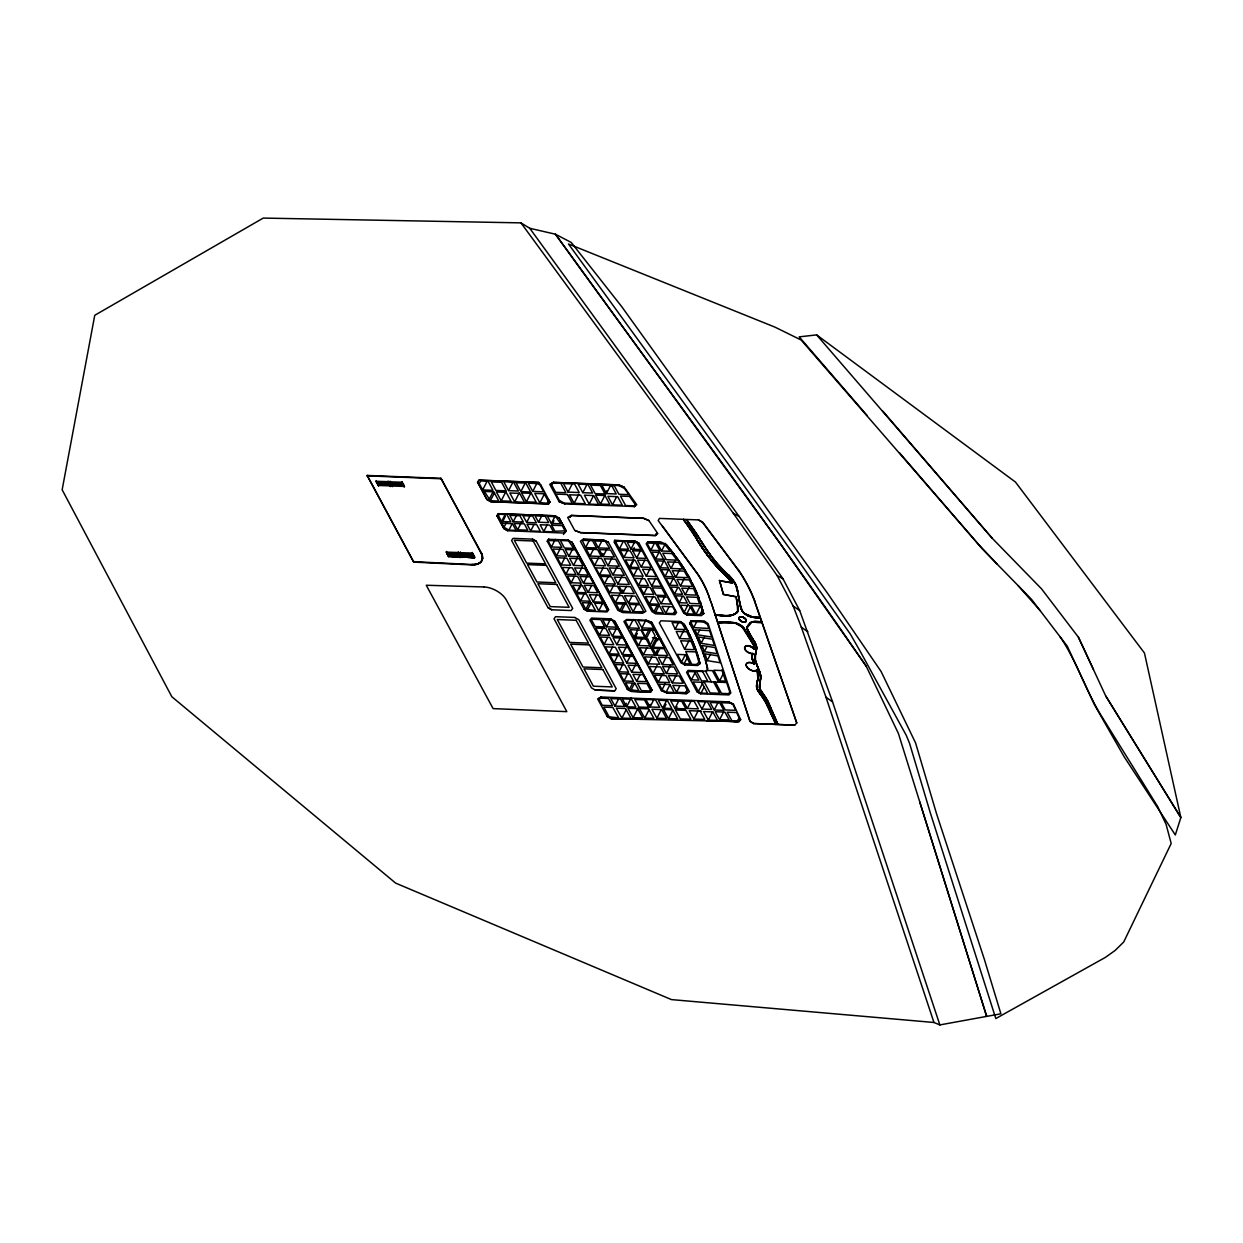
<?xml version="1.0" encoding="UTF-8"?>
<svg xmlns="http://www.w3.org/2000/svg" width="1243" height="1243" viewBox="0 0 1243 1243"><rect width="100%" height="100%" fill="white"/><g stroke="black" fill="none" stroke-linecap="round" stroke-linejoin="round"><path stroke-width="1.5" d="M756.552 686.447L757.935 678.787L757.049 670.241A6.277 3.543 27 0 1 749.311 669.356A6.277 3.543 27 0 1 746.655 663.467A6.277 3.543 27 0 1 754.268 664.042M756.645 685.219L756.661 687.643M752.87 661.167L752.714 660.484C756.692 669.029 749.949 656.724 752.87 653.461A5.795 3.263 27 0 1 745.536 650.027A5.795 3.263 27 0 1 747.027 645.676A5.795 3.263 27 0 1 754.439 648.924L754.315 649.157A5.795 3.263 27 0 0 746.919 645.894A5.795 3.263 27 0 0 745.427 650.244A5.795 3.263 27 0 0 752.761 653.694L752.45 654.657M738.093 610.189L738.14 608.946M737.954 607.143L737.891 611.214M752.093 657.547L752.233 656.304M759.551 685.421L759.784 683.914L759.442 687.208M755.356 661.556L755.542 653.896M756.599 647.836L756.319 650.151L756.583 646.391M754.423 648.023A12.523 7.054 27 0 0 754.128 646.298L753.973 645.568C756.272 652.715 750.228 644.216 746.546 645.956M754.843 657.376L754.812 659.194M760.654 678.025L760.794 676.285M756.552 685.934L756.754 684.551L757.236 689.585L765.377 701.27M738.031 610.701L738.233 609.396M482.533 558.464L482.129 554.689M758.277 676.876L758.385 676.223A22.032 12.414 27 0 0 758.214 673.939L757.111 670.117A6.277 3.543 27 0 1 749.358 669.247A6.277 3.543 27 0 1 746.717 663.358A6.277 3.543 27 0 1 754.315 663.933M756.583 648.38L756.365 649.934M777.776 724.234L769.029 704.191L760.405 690.58L759.535 685.157L760.716 677.901M614.399 542.569L614.632 540.41L635.375 541.218L639.151 543.409L676.58 612.504L675.027 614.601L655.605 613.84L651.891 611.54L614.462 542.445L614.632 540.41M750.803 640.052L746.592 633.107A74.316 41.874 27 0 1 745.582 631.226C742.708 622.929 732.811 621.842 725.244 622.09A53.48 30.143 27 0 0 719.324 622.37L717.662 622.79L735.343 622.992L741.465 625.99L753.693 645.133L754.315 649.157L754.408 646.702M746.965 627.513L747.944 631.211M754.361 648.862L754.47 647.914A12.523 7.054 27 0 0 754.19 646.189M756.599 648.66L756.132 651.208M752.124 656.537L752.357 655.341M758.339 676.767L757.888 679.004M754.812 657.298L755.06 656.009M760.436 679.859L760.747 676.798A26.849 15.134 27 0 0 760.483 674.514L754.781 658.852L756.536 647.51C755.604 639.896 747.059 634.551 747.121 627.016M760.39 680.123L760.7 678.569M759.675 684.147L759.799 683.37M760.25 680.931L760.452 680.014M758.121 677.932L758.432 674.98M759.846 683.091L760.312 680.667M756.288 650.571L755.635 653.29M757.127 682.407L756.645 684.769L757.173 682.05M756.894 683.23L757.375 681.35M755.014 655.9L755.822 652.839M756.288 650.742L755.247 654.859M482.346 559.334L482.517 558.558M752.248 655.574L752.87 653.461M757.127 682.158L757.624 680.294M757.375 681.086L758.261 677.295L757.251 681.63M747.214 626.829L746.857 628.057L751.999 621.857C773.705 624.887 754.097 618.299 749.933 623.302M755.169 655.154L755.433 654.129M752.512 654.533L752.233 655.651A23.555 13.269 27 0 0 752.466 660.002M755.837 652.653L755.511 653.818M752.466 654.595L752.761 653.694M737.783 611.447L737.037 612.504L738.14 610.484M737.658 611.68L737.27 603.694M747.059 627.14L747.944 625.649M471.812 564.912L472.014 564.508A18.567 10.457 27 0 0 481.212 552.591L481.01 552.98A18.567 10.457 27 0 1 471.812 564.912L413.717 562.1L367.182 475.463L440.97 478.337L481.678 553.555M375.883 481.29L388.438 481.694M376.225 481.911L376.241 480.606M376.458 482.331L388.997 482.75M376.784 482.968L376.8 481.647M377.017 483.387L389.572 483.791M377.359 484.009L377.359 482.704M377.592 484.428L390.131 484.832M377.919 485.05L377.934 483.745M378.152 485.469L390.706 485.889M378.493 486.106L378.493 484.786M388.096 481.072L388.08 482.377M388.655 482.113L388.655 483.434M389.23 483.154L389.214 484.475M389.758 481.833L402.312 482.237M390.1 482.455L390.116 481.15M389.789 484.211L389.789 485.516M390.333 482.874L402.872 483.278M390.675 483.511L390.675 482.191M390.364 485.252L390.349 486.572M390.892 483.931L403.447 484.335M391.234 484.552L391.25 483.247M391.467 484.972L404.006 485.376M391.809 485.593L391.809 484.288M392.027 486.013L404.581 486.417M392.368 486.65L392.384 485.329M401.971 481.616L401.971 482.921M402.546 482.657L402.53 483.962M403.105 483.698L403.105 485.019M403.68 484.754L403.664 486.06M404.239 485.795L404.239 487.101M481.01 552.98L440.97 478.337M413.717 562.1L367.182 475.463M548.443 503.974L549.996 501.877L548.443 503.974L490.705 501.721L486.945 499.531L477.576 482.222L479.13 480.124L538.841 482.455L540.565 484.692M477.576 482.222L479.13 480.124M446.144 552.125L458.683 552.529M446.486 552.762L446.486 551.441M446.703 553.182L459.257 553.586M447.045 553.803L447.06 552.498M447.278 554.223L459.475 554.005L459.475 555.31L447.278 554.223L459.475 555.31M447.604 554.844L447.62 553.539M447.837 555.264L460.05 555.046L460.034 556.351L447.837 555.264L460.034 556.351M448.179 555.901L448.179 554.58M448.412 556.32L460.609 556.087L460.609 557.408L448.412 556.32L460.609 557.408M482.688 489.928L479.13 483.387L481.088 480.808L487.955 481.072L492.974 490.332L482.688 489.928L486.743 481.958M448.739 556.942L448.754 555.637M458.341 551.908L458.341 553.213M458.916 552.949L458.9 554.269M486.945 499.531L477.623 482.113M460.019 552.669L472.573 553.073M460.361 553.306L460.361 551.985M460.578 553.71L473.132 554.129M460.92 554.347L460.935 553.026M461.153 554.766L473.365 554.549L473.35 555.854L461.153 554.766L473.35 555.854M488.919 499.888L492.989 491.917L494.465 492.772L490.395 500.743L484.35 491.436L493.782 491.808L498.8 501.084L490.395 500.743M461.495 555.388L461.495 554.083M461.712 555.807L473.925 555.59L473.925 556.895L461.712 555.807L473.925 556.895M462.054 556.444L462.07 555.124M462.287 556.848L474.5 556.631L474.484 557.952L462.287 556.848L474.484 557.952M462.629 557.486L462.629 556.165M472.231 552.451L472.216 553.756M472.791 553.492L472.791 554.813M501.193 500.867L496.361 491.964L506.181 492.337L511.013 501.255L501.193 500.867L505.823 491.762M508.573 490.643L503.757 481.74L513.577 482.113L518.393 491.032L508.573 490.643L513.219 481.538M507.703 530.73L503.881 528.648L496.92 515.565L503.943 528.539L507.703 530.73L564.633 533.076L566.186 530.963L559.164 518.005L566.186 530.963M555.403 515.814L498.365 513.701L555.403 515.814L559.117 518.113M501.566 521.501L498.412 515.674L499.484 514.276L506.895 514.555L510.842 521.858L501.566 521.501L505.435 513.903M501.83 523.256L512.427 523.66L516.078 530.404L508.915 530.124L504.021 527.265L501.83 523.256L505.311 516.42M514.68 501.892L509.848 492.989L519.667 493.362L524.499 502.281L514.68 501.892L519.31 492.787M520.848 491.622L516.016 482.704L525.836 483.092L530.668 492.01L520.848 491.622L524.903 483.651M504.021 527.265L506.631 522.153M508.915 530.124L512.396 523.287M513.25 521.703L509.801 515.348L519.947 515.736L523.396 522.107L513.25 521.703L516.731 514.882M526.395 501.861L521.563 492.943L531.382 493.331L536.199 502.234L526.395 501.861L531.025 492.741M532.765 491.42L528.306 483.185L537.427 483.543L540.099 485.096L543.75 491.84L532.765 491.42L536.821 483.449M538.841 482.455L479.068 480.233M517.632 529.798L514.182 523.427L524.328 523.831L527.778 530.186L517.632 529.798L521.501 522.2M526.675 522.433L523.008 515.69L532.688 516.063L536.339 522.806L526.675 522.433L530.155 515.596M539.882 502.871L534.754 493.409L544.185 493.782L548.505 501.768L547.448 503.166L539.882 502.871L544.512 493.766M553.29 482.331L551.799 484.319L553.29 482.331L618.874 484.894L624.266 487.24L636.758 504.705L634.287 506.631L635.499 504.534L634.287 506.631M530.699 530.979L527.048 524.235L536.712 524.608L540.363 531.351L530.699 530.979L533.946 524.593M547.448 503.166L548.986 500.137M538.514 522.215L535.08 515.861L545.211 516.249L548.66 522.619L538.514 522.215L542.383 514.633M532.501 539.229L536.323 541.311L572.697 608.433L571.143 610.546L551.721 609.785L547.945 607.594L511.572 540.456L513.126 538.359L532.548 539.12L536.323 541.311M543.766 531.491L540.115 524.748L549.779 525.121L553.43 531.864L543.766 531.491L547.246 524.655M551.364 523.443L547.526 516.342L555.776 516.668L560.655 523.8L551.364 523.443L554.844 516.606M568.051 492.104L563.436 483.574L574.577 484.009L579.191 492.539L568.051 492.104L572.401 483.558M551.643 525.199L562.224 525.618L565.068 530.854L554.922 531.258L551.643 525.199L553.958 520.646M547.246 541.202L548.738 539.213L547.246 541.202L583.853 608.992L587.628 611.183L607.05 611.944L608.604 609.847L571.935 542.166L608.604 609.847M551.426 546.967L548.365 541.311L548.955 540.534L558.418 540.907L561.914 547.371L551.426 546.967L555.295 539.369M574.142 503.322L569.512 494.792L580.652 495.227L585.282 503.757L574.142 503.322L578.787 494.217M571.174 515.519L569.729 517.399L571.221 515.41L643.641 518.238L648.955 520.599L657.842 533.667L655.31 535.593L580.465 532.672L574.717 530.404L567.694 517.43L571.174 515.519L643.594 518.362L648.955 520.599M582.796 492.679L578.181 484.149L588.001 484.521L592.616 493.051L582.796 492.679L587.442 483.558M563.483 534.443L565.037 531.398M556.584 555.776L552.917 549.018L562.955 549.406L566.622 556.18L556.584 555.776L560.453 548.194M568.113 540.084L571.873 542.274M589.213 504.114L584.381 495.196L593.734 495.569L598.567 504.472L589.213 504.114L593.284 496.143M561.168 564.928L557.284 557.781L566.855 558.154L570.723 565.301L561.168 564.928L564.648 558.091M568.937 556.274L565.254 549.499L575.307 549.888L578.974 556.662L568.937 556.274L572.805 548.676M605.015 494.015L600.385 485.485L590.565 485.096L595.195 493.642L605.015 494.015L606.631 490.83M600.462 504.052L595.63 495.149L604.968 495.506L609.8 504.425L600.462 504.052L604.813 495.506M547.945 607.594L551.721 609.785M608.448 542.212L603.368 539.975L583.231 539.291L603.306 540.084L608.386 542.321L645.894 611.292L642.351 613.327M606.413 493.595L601.798 485.065L611.618 485.454L616.233 493.984L606.413 493.595L610.484 485.625L613.747 485.749M565.953 574.204L562.271 567.429L572.308 567.833L575.991 574.608L565.953 574.204L569.434 567.383M573.505 565.41L569.636 558.262L579.191 558.635L583.076 565.783L573.505 565.41L577.374 557.827M585.624 547.588L582.221 540.285L592.538 540.689L596.516 548.023L585.624 547.588L589.493 539.99M571.19 582.734L567.523 575.96L577.56 576.348L581.227 583.122L571.19 582.734L574.282 576.659M612.504 504.829L607.874 496.299L617.693 496.672L622.323 505.217L612.504 504.829L616.559 496.858M578.29 574.686L574.623 567.927L584.661 568.315L588.327 575.089L578.29 574.686L582.159 567.103M602.902 553.461L601.348 556.507L589.99 556.056L593.859 548.458M598.318 547.899L594.558 540.938L605.357 541.358L609.676 548.334L598.318 547.899L602.389 539.913M576.659 592.414L572.774 585.251L582.346 585.624L586.214 592.787L576.659 592.414L580.714 584.443M579.083 589.151L581.398 584.598M583.526 583.216L579.86 576.441L589.897 576.83L593.579 583.604L583.526 583.216L587.395 575.618M594.667 565.379L590.705 558.045L601.581 558.48L605.559 565.798L594.667 565.379L598.536 557.781M580.636 600.866L576.752 593.703L586.323 594.076L590.192 601.239L580.636 600.866L584.505 593.268M603.026 556.569L599.25 549.608L610.608 550.059L614.384 557.004L603.026 556.569L607.081 548.598M574.95 617.569L578.772 619.651L616.202 688.731L614.648 690.828L595.226 690.067L591.466 687.876L554.021 618.796L555.574 616.683L574.996 617.445M588.11 592.367L584.241 585.204L593.797 585.577L597.681 592.74L588.11 592.367L591.59 585.531M599.546 574.841L595.785 567.88L607.143 568.331L610.903 575.276L599.546 574.841L603.414 567.243M583.853 608.992L587.628 611.183M585.841 609.35L582.206 602.669L591.388 603.026L595.459 610.531L585.841 609.35L589.71 601.767M607.982 565.72L604.222 558.775L615.58 559.21L619.34 566.171L607.982 565.72L611.851 558.123M587.317 610.22L591.186 602.622M619.418 548.955L615.953 542.554L617.01 541.156L624.328 541.435L628.601 549.313L619.418 548.955L622.898 542.119M593.253 601.845L589.384 594.698L598.94 595.071L602.824 602.218L593.253 601.845L596.733 595.009M604.595 583.697L600.618 576.364L611.509 576.799L615.471 584.117L604.595 583.697L608.464 576.099M612.954 574.887L609.179 567.927L620.537 568.377L624.312 575.323L612.954 574.887L617.01 566.917M623.986 557.377L620.226 550.431L630.263 550.82L634.023 557.781L623.986 557.377L628.057 549.406M598.738 610.857L594.558 603.15L603.741 603.508L607.112 609.738L606.04 611.136L598.738 610.857L603.383 601.752M630.993 549.173L627.233 542.212L636.711 542.585L641.046 549.561L630.993 549.173L634.862 541.575M622.836 589.943L621.205 593.129L609.847 592.693L613.918 584.723M632.687 550.727L642.258 551.1L646.22 558.433L636.665 558.06L632.687 550.727L634.241 547.697M617.911 584.039L614.151 577.094L625.509 577.529L629.269 584.49L617.911 584.039L621.78 576.441M634.008 541.28L639.151 543.409M629.548 567.243L625.571 559.909L635.142 560.282L639.12 567.616L629.548 567.243L633.619 559.272M629.657 568.533L639.213 568.906L643.19 576.239L633.619 575.866L629.657 568.533L633.526 560.95M636.665 558.06L640.533 550.463M615.409 602.544L611.432 595.211L622.323 595.646L626.286 602.964L615.409 602.544L619.76 593.999M599.514 635.018L595.754 628.072L605.792 628.461L609.567 635.406L599.514 635.018L603.88 626.472M661.711 542.368L647.681 541.808C654.3 542.709 664.042 540.021 668.112 546.936M622.867 593.206L619.107 586.245L630.465 586.696L634.241 593.641L622.867 593.206L626.363 586.37M606.537 626.798L602.762 619.853L612.24 620.226L616.575 627.202L606.537 626.798L610.391 619.216M610.857 618.967L614.617 621.158L652.062 690.253L614.679 621.049M633.619 575.866L637.488 568.269M655.372 535.484L656.584 533.496L655.372 535.484L580.512 532.563L574.717 530.404M641.295 567.026L637.535 560.08L647.572 560.469L651.332 567.414L641.295 567.026L644.775 560.189M619.822 610.686L616.093 603.818L626.596 604.222L630.76 611.913L619.822 610.686L623.691 603.088M650.85 550.245L647.354 543.812L647.945 543.036L655.869 543.346L659.8 550.602L650.85 550.245L654.331 543.409M604.191 644.34L600.229 637.006L609.785 637.379L613.762 644.713L604.191 644.34L607.672 637.504M621.298 611.54L625.167 603.943M628.461 603.057L624.483 595.723L635.375 596.143L639.337 603.476L628.461 603.057L631.941 596.22M612.457 636.198L608.495 628.865L618.051 629.238L622.028 636.571L612.457 636.198L616.326 628.601M638.498 585.329L634.738 578.368L644.775 578.756L648.551 585.717L638.498 585.329L642.367 577.731M646.267 576.177L642.491 569.232L652.544 569.62L656.304 576.581L646.267 576.177L650.136 568.595M655.589 558.993L651.845 552.078L659.878 552.389L663.622 559.303L655.589 558.993L659.94 550.447M609.07 653.802L605.31 646.842L615.347 647.246L619.107 654.191L609.07 653.802L612.55 646.966M661.571 550.975L657.485 543.409L664.477 544.154L670.35 551.317L661.571 550.975L665.44 543.377M672.696 552.653L666.155 544.403M633.153 611.711L629.176 604.378L640.067 604.797L643.796 611.68L633.153 611.711L637.022 604.114M616.823 644.666L613.063 637.706L623.1 638.094L626.876 645.055L616.823 644.666L620.692 637.069M643.843 594.014L640.083 587.069L650.12 587.457L653.88 594.418L643.843 594.014L647.09 587.644M595.226 690.067L614.648 690.828M628.942 627.917L625.478 621.516L626.534 620.117L635.157 620.443L639.43 628.337L628.942 627.917L633.293 619.371M660.328 567.74L656.568 560.826L664.617 561.137L668.361 568.051L660.328 567.74L664.679 559.195M651.829 586.043L647.852 578.71L657.423 579.083L661.385 586.416L651.829 586.043L655.698 578.446M614.12 662.659L610.142 655.325L619.713 655.698L623.691 663.032L614.12 662.659L618.47 654.113M622.386 654.517L618.424 647.183L627.979 647.556L631.957 654.89L622.386 654.517L626.456 646.546M649.405 603.865L645.428 596.547L654.999 596.92L658.961 604.253L649.405 603.865L653.274 596.283M649.343 628.927L644.977 637.473L634.101 637.038L637.581 630.201M665.052 576.472L661.307 569.558L669.34 569.884L673.1 576.799L665.052 576.472L668.92 568.89M652.031 630.139L655.045 635.701L649.825 645.956L638.467 645.505L634.707 638.56L637.317 633.433M671.049 568.455L667.507 561.914L678.507 562.349L682.858 568.921L671.049 568.455L674.918 560.857M619.076 671.81L615.114 664.492L624.67 664.865L628.647 672.183L619.076 671.81L623.147 663.84M641.916 627.886L637.939 620.552L646.329 620.879L651.223 623.737L653.725 628.352L641.916 627.886L645.785 620.288M641.652 629.642L654.937 630.263L664.461 647.65L654.983 630.154L641.652 629.642L646.655 639.088L647.898 639.011L651.068 647.246L664.461 647.65M737.922 569.434L702.621 522.107L698.426 519.916L702.513 522.324L735.685 566.622M626.752 662.97L622.992 656.024L633.029 656.413L636.804 663.374L626.752 662.97L630.232 656.149M653.818 612.007L650.089 605.155L659.272 605.512L663.436 613.187L653.818 612.007L657.298 605.186M638.467 645.505L641.947 638.669M655.294 612.877L659.645 604.331M669.791 585.22L666.046 578.306L674.079 578.616L677.823 585.531L669.791 585.22L674.141 576.674M661.152 603.663L657.392 596.718L667.429 597.106L671.189 604.051L661.152 603.663L664.632 596.826M651.954 622.51L689.399 691.59L686.524 693.641L666.497 692.739L661.354 690.611L623.908 621.531L626.798 619.48L646.22 620.226L651.954 622.51L646.158 620.35M675.788 577.203L672.245 570.661L684.24 571.127L688.063 577.684L675.788 577.203L679.657 569.605M624.048 680.978L620.071 673.644L629.642 674.017L633.604 681.35L624.048 680.978L627.917 673.38M649.825 645.956L646.065 638.995L651.285 628.756M631.724 672.137L627.948 665.191L638.001 665.58L641.761 672.525L631.724 672.137L635.779 664.166M626.286 703.289L624.654 706.475L614.974 706.102L619.03 698.131M657.407 649.98L654.797 655.108L643.439 654.657L646.919 647.836M674.529 593.968L670.785 587.053L678.818 587.364L682.562 594.278L674.529 593.968L677.777 587.582M665.735 613.281L661.975 606.335L672.712 606.755L675.244 611.432L673.613 613.591L665.735 613.281L669.216 606.444M650.617 692.118L631.195 691.357L627.373 689.275L631.195 691.357L650.555 692.242L652.109 690.129M680.527 585.935L676.984 579.409L689.275 579.891L692.569 586.416L680.527 585.935L684.598 577.964M629.346 689.647L625.617 682.78L634.8 683.137L638.964 690.828L629.346 689.647L632.438 683.572M654.797 655.108L651.021 648.162L656.242 637.908L652.466 637.752M630.822 690.502L634.691 682.92M652.699 648.224L664.057 648.66L667.817 655.62L656.459 655.17L652.699 648.224L657.329 639.104L661.121 639.259M636.68 681.288L632.92 674.343L642.957 674.731L646.717 681.692L636.68 681.288L640.161 674.467M673.613 613.591L675.369 610.173M679.268 602.7L675.524 595.785L683.557 596.112L687.301 603.026L679.268 602.7L682.36 596.624M626.69 706.754L622.292 698.846L631.506 699.203L635.903 707.112L626.69 706.754L631.335 697.649M648.395 663.824L644.635 656.879L655.993 657.314L659.753 664.259L648.395 663.824L651.876 656.988M621.888 718.128L616.326 708.137L625.54 708.494L631.009 718.345L621.888 718.128L625.944 710.157M685.266 594.682L681.723 588.141L693.594 588.607L696.375 595.117L685.266 594.682L689.321 586.712M656.459 655.17L660.328 647.587M675.167 629.176L672.059 622.557L681.63 622.929L685.701 629.595L675.167 629.176L678.647 622.339M683.603 612.892L687.379 615.083L683.603 612.892L646.174 543.812L647.727 541.699M652.979 673.442L649.219 666.497L660.577 666.932L664.337 673.892L652.979 673.442L657.05 665.471M684.194 612.255L680.387 605.217L689.585 605.574L694.216 614.089L686.866 613.809L684.194 612.255L688.265 604.284M687.845 631.211L684.023 623.877L680.294 621.562L685.017 625.726M633.153 717.708L627.917 708.292L637.612 708.665L642.755 717.926L633.153 717.708L638.389 707.469M686.866 613.809L690.114 607.423M662.379 664.539L658.417 657.221L669.293 657.64L673.255 664.974L662.379 664.539L666.45 656.568M679.595 638.56L676.208 631.382L686.804 631.786L690.145 638.98L679.595 638.56L683.945 630.03M658.324 682.143L654.548 675.182L665.906 675.633L669.682 682.578L658.324 682.143L662.379 674.172M704.765 621.391L691.077 620.972L704.765 621.391L708.059 623.535L730.853 692.988L728.895 694.93L700.664 693.827L696.888 691.636L686.571 672.354L688.063 670.365L705.403 671.158L707.687 669.154L707.205 666.807M648.644 707.422L644.464 699.887L634.769 699.498L638.964 707.034L648.644 707.422L650.198 704.377M695.987 614.462L691.201 605.636L700.866 606.009L702.59 612.379L700.011 614.617L695.987 614.462L700.337 605.916M666.388 673.488L662.612 666.543L673.97 666.978L677.746 673.939L666.388 673.488L670.443 665.518M650.042 707.003L645.863 699.467L655.543 699.84L659.738 707.376L650.042 707.003L653.911 699.405M644.76 718.143L639.415 708.541L648.628 708.914L653.88 718.361L644.76 718.143L649.11 709.613M661.416 690.502L667.103 692.879M700.011 614.617L702.621 609.49L703.041 611.37M662.068 689.741L659.023 684.132L669.899 684.567L674.172 692.444L666.155 692.133L662.068 689.741L665.16 683.666M693.703 627.606L691.092 622.836L692.087 621.5L703.522 621.935L707.578 624.576L708.852 628.461L693.703 627.606L697.183 620.785M723.721 573.256L732.065 582.967L719.417 580.652L732.127 582.858L731.35 581.6M684.66 649.312L680.636 640.766L691.092 641.186L694.417 649.685L684.66 649.312L688.731 641.341L691.978 641.466M697.96 595.413L703.616 613.731L703.383 612.442M666.155 692.133L670.024 684.536M681.521 662.162L677.311 654.408L685.639 654.735L689.974 663.933L684.178 663.715L681.521 662.162L685.39 654.564M666.497 692.739L686.571 693.532M672.308 682.858L668.33 675.539L679.222 675.959L683.184 683.293L672.308 682.858L676.176 675.275M697.307 634.738L694.853 629.813L709.567 630.652L711.695 637.069L697.307 634.738L699.747 629.952M684.178 663.715L687.286 657.64M656.926 718.252L651.907 709.225L661.602 709.613L666.528 718.47L656.926 718.252L660.981 710.281M662.674 708.168L658.277 700.244L667.491 700.617L671.888 708.526L662.674 708.168L667.025 699.623M680.294 621.562L660.872 620.801L659.318 622.914L680.931 662.799L684.753 664.881M663.405 709.489L672.618 709.846L677.653 718.889L668.516 718.687L663.405 709.489L666.015 704.361M737.317 604.393L736.136 596.78L723.442 594.465L719.542 580.434M735.39 613.622L731.956 615.301L725.555 615.953A59.617 33.592 27 0 1 715.145 614.772L715.564 615.005M701.161 643.284L698.348 636.944L712.41 639.228L714.445 645.459L701.161 643.284L704.408 636.913M676.58 692.289L672.805 685.344L684.862 685.81L687.395 690.502L685.779 692.646L676.58 692.289L679.672 686.214M668.516 718.687L672.867 710.141M674.949 708.448L670.754 700.912L681.77 701.347L685.95 708.883L674.949 708.448L678.818 700.85M704.377 651.643L702.062 645.474L715.16 647.619L717.18 653.74L704.377 651.643L706.987 646.531M675.4 709.955L685.934 710.359L690.844 719.215L680.403 718.951L675.4 709.955L677.031 706.77M691.419 679.812L687.705 672.945L688.762 671.531L694.433 671.748L698.954 680.107L691.419 679.812L695.769 671.267M696.002 650.011L699.98 663.607L699.747 662.333M685.779 692.646L687.317 689.616M736.136 596.78L723.504 594.356M707.189 660.639L705.107 653.818L717.895 655.9L720.148 662.737L707.189 660.639L710.437 654.253M687.348 708.448L683.168 700.928L694.169 701.347L698.348 708.883L687.348 708.448L691.403 700.477M696.888 691.636L700.726 693.718M698.395 691.528L693.206 681.956L701.658 682.283L707.64 693.345L701.068 693.081L698.395 691.528L703.041 682.423M701.068 693.081L704.159 687.006M693.889 719.107L689.212 710.685L700.213 711.12L704.797 719.371L693.889 719.107L697.944 711.136L701.58 711.214M701.953 709.023L697.774 701.487L707.469 701.875L711.649 709.411L701.953 709.023L705.434 702.186M719.619 680.915L713.839 670.241L722.09 670.552L725.57 681.133L719.619 680.915L723.675 672.929L722.028 669.884M708.355 720.148L703.585 711.555L712.798 711.913L717.475 720.35L708.355 720.148L712.705 711.602M714.228 709.986L710.033 702.45L719.728 702.823L723.908 710.359L714.228 709.986L718.097 702.388M728.476 701.844L733.494 704.206L740.642 719.619L739.134 721.608L610.919 718.656L607.159 716.465L597.634 698.892L601.115 696.981L728.476 701.844L733.494 704.206M719.635 719.713L715.176 711.711L724.871 712.084L729.221 719.93L719.635 719.713L723.488 712.13M753.118 671.034L757.111 670.117M754.656 600.99L796.763 722.96L794.728 725.135L753.305 723.519L750.011 721.375L711.509 603.492M753.305 723.519L794.728 725.135M763.528 697.929L775.912 724.405L773.27 717.926M796.763 722.96L754.548 601.224A184.321 103.868 27 0 0 739.678 572.06M482.02 560.236L480.451 562.271M747.09 627.047L747.711 625.959M691.139 620.863L689.601 622.961L690.502 624.576M747.587 626.177L748.348 625.105L747.898 625.773M496.858 515.69L498.412 513.577M748.224 625.338L750.446 622.65M748.566 624.918L749.311 624.002M737.441 611.991L736.648 612.877M748.939 624.483L750.756 622.432M737.938 611.043L734.566 614.228L728.522 615.875L715.098 614.928L727.854 615.906M700.027 663.482L697.805 665.502L684.691 664.989M737.161 612.271L735.763 613.545M703.662 613.622L701.409 615.627L687.379 615.083M736.711 612.768L733.152 614.897A20.308 11.436 27 0 1 730.682 615.596L729.315 615.798M480.388 562.333L478.866 563.312M583.278 539.182L580.403 541.233L617.849 610.313L622.929 612.566L642.413 613.219M740.642 719.619L737.814 721.546L706.63 720.769M735.266 613.84L736.338 612.985M733.168 614.897L734.256 614.399M477.918 563.732L478.773 563.359M733.758 614.539L733.199 614.788A20.308 11.436 27 0 1 730.729 615.487L730.076 615.596M477.825 563.763L475.789 564.306M751.704 621.966L753.802 621.516M732.065 615.083L724.902 615.705L715.207 614.695M939.863 1024.916L1000.895 1013.806L984.378 959.41L936.538 813.699L915.578 742.941L881.069 671.453L827.729 593.533L621.655 306.555L571.236 242.463L555.45 234.212L529.736 228.277L520.988 222.87L263.221 218.084L94.748 315.302L62.15 489.773L171.814 696.717L395.647 883.12L671.484 999.605L933.959 1022.476L939.863 1024.916L832.577 701.891L799.669 610.499L783.012 578.818L739.212 516.544L529.736 228.277M367.338 475.634L368.223 475.51M474.608 564.462L475.681 564.322M899.481 452.778L982.017 548.614L1031.504 599.328L1067.286 646.22L1094.353 704.548L1124.2 756.832L1175.303 834.97L1180.85 817.568L1144.461 653.026L1015.453 482.051L816.635 334.895L799.171 336.869L867.257 415.675M728.522 615.875L729.377 615.689M728.584 615.751L727.108 615.938M474.5 564.477L472.076 564.508M759.364 617.631L753.165 617.383M610.919 718.656L642.18 719.309M737.239 721.453L733.976 721.36L739.134 721.608M755.573 617.616C766.605 617.103 749.436 618.532 746.499 614.819M757.236 617.538L751.456 617.041M731.381 721.328L722.245 721.095L735.281 721.406L730.061 721.266M755.309 621.547L751.192 622.199L761.85 622.292L757.64 621.842M754.485 621.624L756.101 621.593M366.98 475.851L440.768 478.741M634.598 505.885L625.602 505.528L620.475 496.066L629.533 496.423L635.359 504.58M634.35 506.522L564.881 503.928L559.132 501.644L549.763 484.35L553.244 482.439L618.828 485.003L624.266 487.24M548.505 503.866L490.767 501.613L487.007 499.406M698.426 519.916L659.427 518.393L658.2 520.599L696.795 573.07A117.867 66.423 27 0 1 706.987 591.621L707.966 594.014M614.586 540.519L635.328 541.326L639.088 543.533M548.691 539.322L568.16 539.975M447.962 554.16L459.817 554.627M461.837 554.704L473.692 555.17M448.521 555.217L460.392 555.668M462.412 555.761L474.267 556.211M449.096 556.258L460.951 556.724M462.971 556.802L474.826 557.268M727.497 622.277L726.704 622.246A55.049 31.028 27 0 0 717.724 622.665M610.903 618.859L591.482 618.097L589.928 620.195L627.373 689.275M591.746 619.247L600.742 619.604L604.719 626.923L595.148 626.55L591.419 619.667M634.707 638.56L646.065 638.995M651.021 648.162L639.663 647.712L643.439 654.657M650.353 690.968L641.357 690.611L637.379 683.293L646.95 683.666L650.679 690.549M730.666 622.448L725.12 622.323A53.48 30.143 27 0 0 719.215 622.603A56.386 31.774 27 0 0 717.662 622.79A55.282 31.153 27 0 1 726.642 622.355L729.097 622.355M413.935 561.712L472.014 564.508M740.455 625.322L735.483 623.023L728.274 622.432M611.96 718.563L612.954 718.625M731.428 622.603L732.267 622.525M732.205 622.634L733.883 622.65M756.039 621.702L757.686 621.718M754.05 617.367L754.889 617.445M758.51 621.795L759.333 621.888M760.094 622.09L761.011 622.199M733.821 622.759L737.223 623.458M753.211 617.258L744.246 613.327M413.888 561.525L414.944 561.743M734.66 622.867L743.236 627.513M752.481 617.01L745.8 614.26A7.567 4.273 27 0 1 742.242 610.872M750.663 616.683L747.307 615.254M559.132 501.644L564.943 503.803M607.159 716.465L612.892 718.734M520.988 222.87L733.308 513.281L739.212 516.544M733.308 513.281L777.124 575.54L783.012 578.818M738.886 624.266L744.588 629.378L743.811 628.01M750.119 721.142L753.429 723.286M777.124 575.54L793.205 606.164L799.669 610.499M793.205 606.164L801.315 627.202L807.888 631.786M801.315 627.202L825.974 697.199L832.577 701.891M741.263 625.695L743.749 628.119M744.899 613.98L743.609 612.752M740.75 607.19C741.947 615.984 753.926 618.206 759.83 617.6A59.431 33.483 27 0 1 757.95 617.662M724.125 573.8L721.189 570.91A61.839 34.851 27 0 1 717.631 567.336L709.52 557.641A232.876 131.23 27 0 1 704.874 551.426L699.778 543.906M724.063 573.924L720.35 570.273M723.597 573.489L727.792 577.482M727.217 573.862L717.553 564.493L709.194 553.399M724.778 574.406L729.936 579.875A22.001 12.399 27 0 1 731.288 581.708L732.065 582.967A25.295 14.263 27 0 0 731.288 581.708L708.557 556.771L683.479 519.341L692.724 531.802A87.554 49.332 27 0 1 694.961 535.407L698.923 542.927M724.716 574.515L725.99 575.711M722.167 572.153L720.287 570.382M722.338 572.324L721.08 571.143A61.839 34.851 27 0 1 717.522 567.569L709.396 557.874A225.775 127.221 27 0 1 703.864 550.4L697.649 540.301M727.497 574.142L728.709 575.307A32.598 18.365 27 0 1 736.353 585.702L736.664 587.255M728.165 574.608L728.755 575.198A32.598 18.365 27 0 1 736.291 585.81L736.602 587.053M727.264 576.783L728.367 578.073M728.522 574.794L736.384 585.826M996.917 563.887L978.257 544.077L801.176 340.038L774.917 327.111L568.471 243.97L795.971 557.33L850.367 634.101L860.451 651.783L906.333 735.483L909.55 743.314L930.323 812.891L995.814 1018.561L1105.307 957.436L1115.08 950.491L1123.703 942.023L1171.186 843.5L1166.105 824.389L1157.559 806.381L1102.65 717.895C1086.102 692.149 1077.432 662.162 1060.124 636.836M1018.281 585.779L1040.111 610.608M728.429 577.964L729.439 579.269M728.973 578.554L729.998 579.751M760.094 693.687L764.616 699.902M816.635 334.895L992.194 538.281M882.483 410.827L992.256 538.312L1041.51 588.825L1078.473 637.317L1093.467 669.526M716.621 563.048L734.458 582.408A27.268 15.367 27 0 1 736.26 586.059M756.847 688.125L761.633 695.614A22.11 12.461 27 0 1 763.047 697.432M667.165 545.615L671.034 550.54M759.1 692.46L760.048 693.796M762.876 693.827L764.336 695.816M763.342 694.573L760.98 691.31M712.146 561.168L711.167 559.956M712.084 561.292L711.12 560.065M684.365 520.817L683.417 519.45L692.615 532.035A87.554 49.332 27 0 1 694.837 535.64L697.665 540.752A101.802 57.364 27 0 0 701.114 546.361L702.808 548.878M670.614 549.81L671.515 551.146M715.58 561.774L709.194 553.213A232.705 131.137 27 0 1 701.611 541.901L700.897 540.705M763.901 695.07L764.787 696.422A26.134 14.73 27 0 1 766.061 698.302M671.577 551.037L679.859 562.426M762.316 693.299L761.353 692.04M672.043 551.643L674.265 554.704M673.426 553.415L680.294 563.048M756.878 687.923L759.52 693.174M687.783 525.028L688.653 526.379L688.249 525.649M707.78 555.745L706.459 553.788M662.037 525.447L696.919 572.837M689.166 526.892L689.585 527.654A101.04 56.945 27 0 1 695.66 537.007M704.641 551.286L705.496 552.653M676.938 558.107L677.792 559.288M686.757 519.931L695.334 531.911A250.34 141.065 27 0 1 698.55 536.914L700.135 539.462M710.483 555.388L709.644 554.036M705.03 552.032L703.678 550.136M440.845 478.384L441.436 479.208M730.589 580.326L732.174 582.734M678.787 560.873L685.017 570.273M708.246 552.265L706.63 549.717M736.12 567.228L739.445 572.075M703.243 549.515L702 547.495M707.407 551.069L705.775 548.474M866.216 666.232C765.952 519.869 659.147 378.136 555.45 234.212L780.433 543.921L866.216 666.232L898.409 733.479L986.569 1016.075L919.727 801.89M763.109 697.307L765.035 700.648M695.225 532.128L686.587 519.683L711.524 556.833L735.297 583.884L737.876 592.911M680.356 562.939L681.568 564.928M680.776 563.561L681.987 565.565M705.294 547.961L704.082 545.941M704.874 547.324L702.839 544.014M701.58 546.873L701.161 546.252A101.802 57.364 27 0 1 697.696 540.627L697.043 539.415M695.039 531.647L695.769 532.983M682.05 565.441L686.726 573.085M695.427 532.237L696.966 534.816M682.873 566.699L684.085 568.579M696.639 534.102L697.743 536.044M703.196 544.776L702.435 543.377M769.464 705.154L766.232 698.193L760.141 689.57M697.416 535.313L698.504 537.256M758.587 691.931L757.236 689.306L766.62 703.74M702.373 543.486L701.642 542.119M750.617 635.453L752.947 639.368M752.217 637.783L756.195 645.459M684.613 569.636L694.977 588.685M701.969 542.849L701.254 541.497M749.078 632.967L750.492 635.468M746.717 632.873L753.926 645.723L753.709 644.946M760.918 691.419L760.281 690.083M698.442 537.147L700.834 541.016M749.669 638.032L753.662 645.07M1105.695 695.909L1180.85 817.568L1105.695 695.909L1078.473 637.317M749.622 638.141L748.876 636.742M700.897 540.907L701.518 542.134M749.793 634.35L746.965 628.616M685.204 570.584L686.354 572.464M755.2 643.19L747.152 628.974M751.254 640.565L752.699 643.19M749.684 634.179L746.965 627.824M751.642 641.186L752.388 642.445M748.441 636.23L747.742 634.862M748.084 635.655L746.67 633.013M754.175 641.17L755.791 644.418M687.161 573.598L689.958 578.71M688.249 575.462L690.3 579.331M767.444 700.85L759.753 688.389M754.532 641.559L756.536 647.805M744.635 629.253L745.256 630.621M624.654 706.475L620.475 698.939L610.779 698.566L614.974 706.102M689.943 623.349L691.124 625.711M741.776 610.266L742.087 611.028A7.567 4.273 27 0 0 745.676 614.493M746.002 631.599L746.592 633.107M696.329 538.297L695.676 536.898A101.04 56.945 27 0 0 689.632 527.545M689.881 623.458L692.771 628.803M718.687 682.189L712.425 670.661L707.469 670.459L705.884 671.81L711.369 681.91M715.346 682.065L721.484 693.376L728.382 693.656L729.843 692.196L726.658 682.5L704.02 681.615L710.157 692.941L719.728 693.314L713.591 681.987M656.242 637.908L657.749 640.689M601.348 556.507L597.588 549.546L586.23 549.111L589.99 556.056M621.205 593.129L617.445 586.183L606.087 585.733L609.847 592.693M644.977 637.473L641.015 630.139L630.139 629.719L634.101 637.038M540.627 484.584L549.95 501.986M690.347 579.222L691.294 581.211M760.545 690.813L760.001 689.461M691.481 626.146L693.812 630.822M766.838 699.452L767.739 701.425A119.934 67.588 27 0 1 768.625 703.305L769.246 704.672M744.977 629.875L745.629 631.102M685.079 625.602L685.67 626.954M745.38 630.403L745.893 631.832M765.439 701.161L766.682 703.631M686.354 628.057L686.618 628.787M693.578 630.139L694.402 631.988M765.766 701.565L768.096 706.863M692.32 582.967L692.895 584.334M694.169 631.289L694.977 633.138M687.301 629.89L689.554 634.753M692.615 628.507L696.391 636.074M687.395 630.31L692.957 642.413M694.744 632.454L695.536 634.303M767.568 700.632L771.375 709.582M695.319 633.604L695.956 635.173M693.858 586.09L699.234 599.048M695.878 634.769L697.789 639.135M754.05 663.824L752.932 661.058M689.337 634.054L690.098 635.919M767.304 704.905L768.36 707.438M755.558 643.672L756.055 645.024A14.341 8.079 27 0 1 756.552 646.702L756.536 647.401M689.881 635.22L690.906 637.675M767.63 705.387L771.157 713.42M695.023 588.576L695.816 590.549M768.671 708.122L770.38 711.913M690.688 636.96L691.807 639.71M697.572 638.405L698.069 639.741M768.966 703.833L773.022 712.954M753.662 662.985L752.31 658.37M771.095 713.529L770.567 712.317M771.592 714.135L772.245 715.875L771.064 712.938M770.94 713.171L771.468 714.368M696.096 635.453L704.595 657.159M772.136 715.378L775.912 724.405M772.027 715.595L772.742 717.227M698.131 639.632L698.861 641.574M756.925 665.191L758.23 668.408M755.635 662.068L757.95 667.786M698.395 640.238L699.389 642.786M757.127 665.409L755.231 660.484M757.671 666.636L758.65 669.402M757.003 665.626L754.874 658.168M757.546 666.87L758.106 668.128M691.745 639.306L692.258 640.502M696.406 591.684L697.137 593.672M777.17 722.804L777.73 724.358L772.742 712.534M771.887 710.778L772.897 713.187M692.506 641.093L693.206 643.019M773.534 714.181L776.657 721.577M777.061 723.038L777.403 723.846M758.556 668.936L759.706 672.152M699.436 642.678L699.887 643.998M699.7 643.284L700.135 644.604M693.268 642.895L693.703 644.2M758.805 669.557L759.318 670.8M741.263 609.07L738.855 597.774M758.758 669.185L759.162 670.661M693.516 643.501L693.936 644.806M756.055 663.436L755.076 660.251M693.998 644.682L695.738 649.53M700.679 645.692L701.767 648.784M691.931 640.005L696.36 651.316M700.912 646.282L701.378 647.479M694.231 645.272L694.682 646.469M698.193 596.034L699.079 598.349M481.725 553.648L482.082 554.58M742.832 612.1L739.989 604.735L737.099 588.219M758.168 674.079L756.987 670.35L758.152 674.048A22.032 12.414 27 0 1 758.323 676.332L758.277 673.861M759.271 670.443L759.768 672.028M708.557 595.04L710.592 601.348M695.365 648.24L695.94 650.12M741.201 609.179L740.844 607.874M702.699 651.052L704.47 656.444M696.22 650.602L696.577 651.907M710.188 600.151L707.609 592.585A120.136 67.697 27 0 0 697.028 572.837M700.12 601.255L700.819 603.663M759.939 689.585L759.504 687.099L759.644 688.606M710.716 601.13L710.996 602.529M759.722 671.64L760.343 674.25M759.613 671.873L760.001 673.038M711.105 602.296L750.011 721.375M700.306 601.83L701.254 604.704M696.826 652.389L698.768 658.961M825.974 697.199L933.959 1022.476M697.028 652.979L698.923 659.536M740.983 608.573L740.222 605.45M701.192 604.828L702.248 608.402M752.668 660.592L752.543 659.893A23.555 13.269 27 0 1 752.31 655.558M703.056 652.357L706.63 664.679M701.611 605.9L701.969 607.097M719.479 580.543L723.442 594.465M756.956 688.84L756.723 687.519M736.773 587.022L737.721 591.994M705.527 660.017L705.853 661.214M736.835 587.551L737.083 588.871M740.61 607.376L738.746 597.992M702.575 609.583L702.885 610.779M705.931 661.882L706.366 663.56M699.607 661.758L699.98 663.607M737.006 588.157L737.223 589.462M703.243 611.851L703.616 613.731M705.791 661.323L707.5 668.579M760.421 674.623L760.561 675.4M706.832 665.129L707.018 666.357M707.081 666.248L707.438 668.299M737.285 589.353L737.472 590.627M740.036 604.968L739.601 602.435L739.771 603.725M737.41 589.928L737.689 591.854M752.388 659.66L752.217 657.314M737.565 605.434L737.721 606.724M738.109 609.629L737.752 605.978A233.622 131.649 27 0 1 737.146 602.404M737.829 591.777L738.326 595.552M738.047 592.989L738.451 595.319M738.653 596.547L738.855 598.163L738.528 596.764M738.342 595.133L738.637 596.935L738.28 595.242M737.891 607.19L738.016 608.48M736.229 597.37L736.695 600.369M756.707 686.789L756.769 688.156M736.913 601.348L737.021 602.622M736.648 599.592L736.85 601.503M754.905 659.769L754.827 658.495M737.985 607.78L738.078 609.054M759.908 672.727L760.607 678.631M760.685 675.167L760.685 677.637M756.676 685.701L756.583 687.022M759.551 686.043L759.457 687.41M756.987 670.35A57.551 32.427 27 0 1 757.469 671.593M738.171 569.418A188.936 106.478 27 0 1 754.812 601.006M720.567 567.694A51.522 29.04 27 0 1 716.154 562.846L715.207 561.51A110.037 62.01 27 0 1 713.327 559.07M715.16 561.618A110.037 62.01 27 0 1 713.264 559.179M767.786 701.301A119.934 67.588 27 0 1 768.687 703.196M720.225 570.413A85.456 48.151 27 0 1 712.146 561.277M725.57 616A59.571 33.577 27 0 1 715.564 614.974M601.177 696.872L599.67 698.861L601.177 696.872M552.374 482.937L551.317 484.35L555.652 492.337L565.922 492.725L560.795 483.263L552.374 482.937M599.406 698.115L598.815 698.908L602.296 705.309L612.55 705.713L608.542 698.473L599.406 698.115M739.243 718.143L737.208 720.847L731.909 720.722L727.171 712.177L736.648 712.55L739.243 718.143M698.939 662.255L696.391 664.492L691.729 664.306L685.701 651.518L695.894 651.907L698.939 662.255M618.626 717.864L609.132 716.823L603.865 707.112L612.846 707.469L618.626 717.864M483.745 586.96L426.256 585.251L493.114 708.619L566.839 711.649L506.476 600.26A18.583 10.472 27 0 0 483.729 586.914M618.936 485.547L614.058 485.345L618.89 494.263L628.942 494.652L624.561 488.53L618.936 485.547M501.597 482.315L491.296 481.911L495.926 490.457L506.212 490.861L501.597 482.315M567.507 494.543L555.916 494.092L559.272 500.276L564.167 503.135L572.324 503.446L567.507 494.543M568.533 540.829L560.391 540.503L564.462 548.023L573.644 548.381L568.533 540.829M533.185 540.985L514.307 540.254L526.69 563.126L545.584 563.856L533.185 540.985M672.075 553.539L662.768 553.182L666.31 559.707L676.953 560.127L672.075 553.539M546.392 565.363L527.498 564.617L536.929 582.004L555.807 582.749L546.392 565.363M661.773 588.219L652.202 587.846L656.18 595.179L665.735 595.552L661.773 588.219M556.74 584.459L537.862 583.728L550.245 606.6L569.139 607.33L556.74 584.459M697.23 597.308L686.462 596.889L690.005 603.43L699.483 603.803L697.23 597.308M576.146 620.273L557.252 619.527L569.651 642.398L588.545 643.144L576.146 620.273M589.493 644.899L570.615 644.169L582.998 667.04L601.892 667.771L589.493 644.899M702.606 671.531L696.375 671.282L701.565 680.869L707.795 681.117L702.606 671.531M602.855 669.542L583.961 668.812L593.377 686.198L612.271 686.928L602.855 669.542M730.356 703.072L721.235 702.715L725.244 709.939L735.623 710.343L732.966 704.579L730.356 703.072M739.305 619.309A3.962 2.237 27 0 0 745.645 621.733A3.962 2.237 27 0 0 743.003 617.103A3.962 2.237 27 0 0 739.305 619.309M739.632 620.148A3.962 2.237 27 0 0 745.924 621.609A3.962 2.237 27 0 0 742.04 617.072A3.962 2.237 27 0 0 739.694 620.039A3.962 2.237 27 0 0 745.986 621.5A3.962 2.237 27 0 0 742.102 616.948A3.962 2.237 27 0 0 739.632 620.148"/></g></svg>
